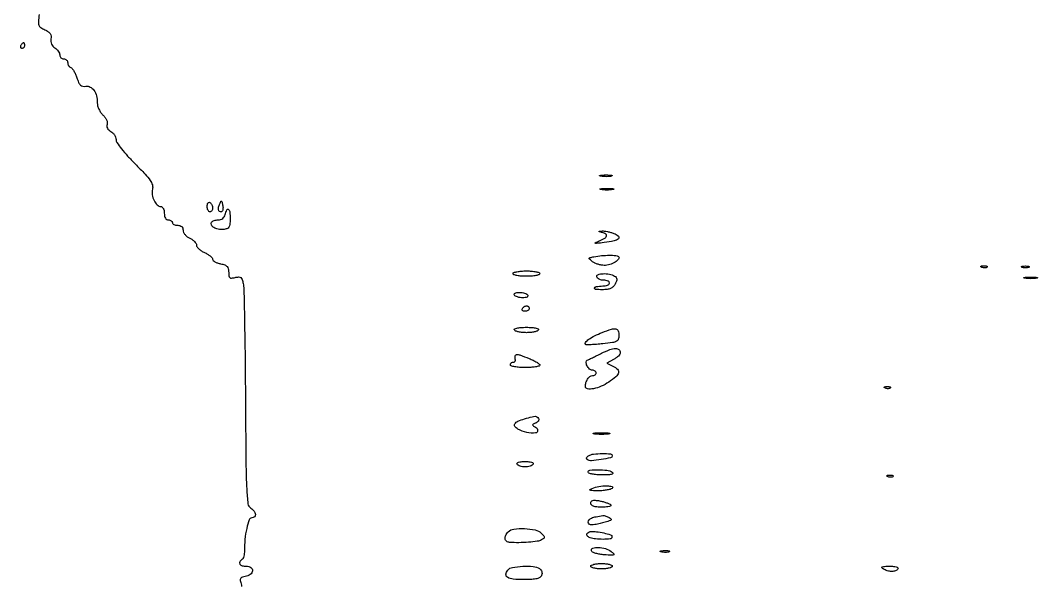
# Model space of a CAD drawing. Extents: x 0 to 1897, y 0 to 3427.
# Drawn here: x 125.3 to 504.6, y 1969.5 to 2179.4 of the extents above; entities that cross this region are included whole.
import ezdxf

# ---------------------------------------------------------------- set-up
doc = ezdxf.new("R2010")
doc.units = 0
doc.header["$MEASUREMENT"] = 0

msp = doc.modelspace()

# ---------------------------------------------------------------- linework, layer by layer
msp.add_lwpolyline([(132.35017, 2181.538112, 0.014998), (132.063594, 2178.850366, 0.107696), (132.242439, 2177.565801, 0.156503), (132.917092, 2176.702574, 0.042374), (134.448311, 2175.841597, -0.039413), (135.713304, 2175.140126, -0.098289), (136.460811, 2174.399101, -0.120066), (136.783683, 2173.527641, -0.076325), (136.743973, 2172.441012, 0.070165), (136.696132, 2171.461099, 0.078656), (136.928065, 2170.54631, 0.079281), (137.428987, 2169.753553, 0.072826), (138.164962, 2169.129053, -0.052781), (138.866909, 2168.580083, -0.048478), (139.460958, 2167.881554, -0.051759), (139.866956, 2167.146152, -0.10059), (140, 2166.491526, 0.099619), (140.114545, 2165.922315, 0.098079), (140.440625, 2165.438136, 0.097807), (140.92753, 2165.113835, 0.098461), (141.5, 2165, -0.09335), (142.07259, 2164.892158, -0.096425), (142.559375, 2164.583854, -0.099164), (142.885184, 2164.123872, -0.105033), (143, 2163.583333, 0.07402), (143.084815, 2163.013554, 0.067025), (143.332847, 2162.471864, 0.070385), (143.699964, 2162.039335, 0.101529), (144.133095, 2161.788968, -0.149173), (144.642301, 2161.427043, -0.030963), (145.264673, 2160.507126, -0.029981), (145.879152, 2159.306277, -0.024386), (146.39412, 2157.955635, 0.026603), (147.061819, 2156.227461, 0.097), (147.737284, 2155.271807, 0.141606), (148.571283, 2154.836793, 0.084557), (149.697922, 2154.802168, -0.153703), (151.385564, 2154.51763, -0.123611), (152.778545, 2153.300755, -0.094218), (153.693532, 2151.245877, -0.057823), (154, 2148.604697, 0.06923), (154.154737, 2147.492497, 0.041147), (154.625238, 2146.237656, 0.040372), (155.313757, 2145.039788, 0.054654), (156.128471, 2144.094938, -0.045833), (156.925834, 2143.202458, -0.056611), (157.483981, 2142.237654, -0.065815), (157.747665, 2141.320414, -0.129439), (157.66571, 2140.571237, 0.111828), (157.563931, 2139.867731, 0.102296), (157.768601, 2139.16376, 0.087986), (158.273516, 2138.516317, 0.060458), (159.037238, 2137.980071, -0.070281), (159.787908, 2137.430756, -0.056267), (160.423439, 2136.654932, -0.057679), (160.854772, 2135.781431, -0.086073), (161, 2134.944045, 0.151201), (161.357267, 2133.789628, 0.0163), (163.030302, 2131.508725, 0.018358), (165.307634, 2128.816825, 0.012375), (168.090934, 2125.909606, -0.007301), (171.89569, 2122.015341, -0.039685), (173.749166, 2119.722576, -0.080549), (174.548745, 2118.023126, -0.131988), (174.574914, 2116.44246, 0.100616), (174.481645, 2114.387131, 0.075521), (175.165473, 2112.222317, 0.083969), (176.357372, 2110.567743, 0.197247), (177.740547, 2110, -0.189908), (178.221478, 2109.8105, -0.088589), (178.630036, 2109.265625, -0.068406), (178.907158, 2108.45675, -0.048406), (179, 2107.5, 0.04716), (179.09863, 2106.456621, 0.088208), (179.4, 2105.666667, 0.118484), (179.88002, 2105.177821, 0.140575), (180.5, 2105, -0.064853), (181.073457, 2104.925306, -0.082425), (181.559375, 2104.70625, -0.098894), (181.884432, 2104.381354, -0.148195), (182, 2104, 0.191087), (182.151477, 2103.618118, 0.088204), (182.5875, 2103.29375, 0.068025), (183.234582, 2103.073693, 0.048028), (184, 2103, -0.071757), (184.845883, 2102.877975, -0.114769), (185.478185, 2102.520064, -0.121342), (185.865079, 2101.936788, -0.086256), (186, 2101.160515, 0.114691), (186.183105, 2100.372764, 0.060448), (186.734375, 2099.526775, 0.055346), (187.543894, 2098.754356, 0.05602), (188.5, 2098.181954, -0.044116), (189.456456, 2097.63977, -0.049197), (190.265625, 2096.95518, -0.055377), (190.821798, 2096.238044, -0.138121), (191, 2095.605256, 0.157118), (191.207725, 2094.960531, 0.050709), (191.88125, 2094.199857, 0.044786), (192.851914, 2093.45389, 0.03727), (194, 2092.839706, -0.029388), (195.148531, 2092.248354, -0.038105), (196.11875, 2091.569658, -0.042039), (196.804163, 2090.904223, -0.180977), (197, 2090.380889, 0.208032), (197.207159, 2089.904534, 0.056826), (197.88125, 2089.405949, 0.047356), (198.851369, 2088.962595, 0.034171), (200, 2088.65, -0.036606), (201.519501, 2088.228526, -0.116799), (202.396234, 2087.658749, -0.135094), (202.852818, 2086.809694, -0.056267), (203, 2085.505948, 0.031613), (203.087073, 2084.130159, 0.193545), (203.426808, 2083.521042, 0.200022), (204.085925, 2083.328062, 0.033987), (205.402129, 2083.564792, -0.045474), (206.705791, 2083.76852, -0.177848), (207.474641, 2083.540859, -0.151621), (207.985664, 2082.839906, -0.030527), (208.399181, 2081.333844, -0.04602), (208.644799, 2079.206594, -0.000807), (208.89252, 2067.61321, -0.002027), (209.104657, 2054.098619, -0.001349), (209.243212, 2038.604744, 0.000904), (209.437634, 2014.4622, 0.009741), (209.724375, 2004.693053, 0.017829), (210.182101, 1999.287725, 0.226881), (211.246161, 1997.614197, -0.084661), (212.441913, 1996.550182, -0.143189), (212.948221, 1995.319381, -0.231961), (212.610536, 1994.394404, -0.193589), (211.630052, 1994, 0.320857), (210.627828, 1993.283048, 0.026795), (209.709692, 1990.032652, 0.030642), (209.054794, 1985.98622, 0.028341), (208.875937, 1981.782558, -0.032805), (208.820146, 1980.698955, -0.038469), (208.621911, 1979.68959, -0.042093), (208.323413, 1978.884284, -0.145545), (207.957189, 1978.473541, 0.114422), (207.113624, 1977.636648, 0.293045), (207.12071, 1976.813947, 0.188638), (207.98745, 1976.196269, 0.061645), (209.573324, 1976, -0.143282), (211.291459, 1975.497326, -0.284363), (211.882638, 1974.265464, -0.22097), (211.062491, 1972.902218, -0.113712), (209.163329, 1972.17043, 0.043419), (208.155178, 1971.936374, 0.124476), (207.551559, 1971.555759, 0.175739), (207.318812, 1971.024051, 0.108192), (207.422653, 1970.340967, -0.104305), (207.71992, 1968.481795, -0.066386)], format="xyb")
for points in [[(125.5, 2170, 0.082592), (125.343488, 2169.6179, 0.161196), (125.3746, 2169.29375, 0.182303), (125.586039, 2169.078288, 0.108972), (125.940983, 2169, 0.093332), (126.345238, 2169.076123, 0.09642), (126.688914, 2169.29375, 0.099167), (126.918938, 2169.618444, 0.105053), (127, 2170, 0.042167), (126.967655, 2170.382849, 0.061769), (126.870461, 2170.70625, 0.081139), (126.727648, 2170.92554, 0.210953), (126.559017, 2171, 0.151918), (126.34829, 2170.934461, 0.038439), (126.066025, 2170.70625, 0.035638), (125.768994, 2170.382774, 0.029505)], [(345.761659, 2121.31292, -0.041951), (344.934218, 2121.169017, -0.020826), (343.869594, 2121.119272, -0.020511), (342.754739, 2121.159391, -0.028254), (341.761659, 2121.292739, -0.082665), (341.319562, 2121.45659, -0.67161), (341.339362, 2121.605813, -0.053901), (342.071102, 2121.715166, -0.008901), (343.5, 2121.747817, -0.009782), (344.938425, 2121.726931, -0.038992), (345.814362, 2121.62839, -0.417468), (345.916221, 2121.476221, -0.285845)], [(346.25, 2116.294267, -0.029693), (345.225293, 2116.159351, -0.017887), (344, 2116.115502, -0.017887), (342.774707, 2116.159351, -0.029693), (341.75, 2116.294267, -0.142433), (341.439977, 2116.453014, -0.611425), (341.482812, 2116.600334, -0.039503), (342.38851, 2116.701569, -0.008087), (344, 2116.727636, -0.008087), (345.61149, 2116.701569, -0.039503), (346.517188, 2116.600334, -0.611425), (346.560023, 2116.453014, -0.142433)], [(197, 2109.440983, -0.067639), (196.925146, 2108.890182, -0.08433), (196.70625, 2108.423289, -0.09965), (196.38134, 2108.111069, -0.142666), (196, 2108, -0.195654), (195.618015, 2108.155423, -0.086673), (195.29375, 2108.604836, -0.066561), (195.073608, 2109.270941, -0.0466), (195, 2110.059017, -0.047867), (195.071541, 2110.804599, -0.104212), (195.29375, 2111.33165, -0.181468), (195.621877, 2111.558599, -0.202618), (196, 2111.5, -0.08825), (196.382836, 2111.157656, -0.053305), (196.70625, 2110.640225, -0.051278), (196.925833, 2110.038022, -0.061875)], [(203.532188, 2105.335056, -0.021591), (203.426158, 2103.296198, -0.12151), (203.068246, 2102.27455, -0.173228), (202.344157, 2101.725302, -0.055568), (201, 2101.459999, -0.067485), (199.071851, 2101.558261, -0.088721), (197.427606, 2102.182165, -0.136348), (196.537932, 2103.117976, -0.266739), (196.570027, 2104.113307, -0.125388), (196.922949, 2104.453985, -0.046923), (197.554722, 2104.739534, -0.04278), (198.333652, 2104.934462, -0.039948), (199.152637, 2105, 0.084142), (200.00182, 2105.143922, 0.082154), (200.763984, 2105.560013, 0.081632), (201.355345, 2106.202175, 0.081569), (201.710251, 2107, -0.044935), (202.337274, 2108.741559, -0.506647), (202.950649, 2108.864299, -0.189665), (203.441341, 2107.862629, -0.022358)], [(200.588397, 2108.255064, -0.220948), (199.898745, 2108.002939, -0.276564), (199.356048, 2108.393712, -0.130073), (199.197724, 2109.452724, -0.074943), (199.53122, 2110.706872, -0.006675), (200.048268, 2111.855863, -0.299388), (200.260685, 2111.986918, -0.331063), (200.447586, 2111.839331, -0.007526), (200.743156, 2110.671731, -0.03472), (200.865716, 2109.928682, -0.039523), (200.876572, 2109.207674, -0.043304), (200.785351, 2108.606158, -0.13795)], [(346.59774, 2099.962839, -0.087541), (348.264909, 2098.968112, -0.444502), (348.285631, 2098.011489, -0.139101), (346.650723, 2097.161416, -0.021397), (343, 2096.571267, -0.001912), (340.144214, 2096.245286, -0.115857), (339.635538, 2096.307063, -0.669224), (339.628089, 2096.494517, -0.006951), (341.25, 2097.213123, 0.029206), (343.19628, 2098.181196, 0.186768), (343.87766, 2099.021123, 0.349635), (343.605637, 2099.74288, 0.070632), (342.25, 2100.310674, -0.002773), (341.156691, 2100.602872, -0.306881), (341.063128, 2100.71204, -0.423212), (341.139332, 2100.804815, -0.003425), (342.1849, 2100.883999, -0.049999), (343.019408, 2100.857973, -0.018677), (344.176193, 2100.661259, -0.018286), (345.429722, 2100.351365, -0.021102)], [(348.31779, 2091.348877, -0.385355), (348.362883, 2090.443448, -0.083072), (347.074227, 2089.315123, -0.061315), (345.042686, 2088.381154, -0.077264), (343, 2088.063607, -0.046296), (341.908878, 2088.164853, -0.031274), (340.696395, 2088.471325, -0.031533), (339.551299, 2088.919622, -0.05313), (338.668579, 2089.451583, -0.011952), (337.549907, 2090.342273, -0.293222), (337.436527, 2090.70365, -0.274808), (337.716766, 2090.974296, -0.010852), (339.168579, 2091.283597, -0.022399), (342.039784, 2091.698216, -0.022876), (344.916368, 2091.850472, -0.018819), (347.37997, 2091.775314, -0.181264)], [(319, 2085, -0.322437), (318.719449, 2084.610183, -0.031449), (317.53125, 2084.29375, -0.03053), (315.916554, 2084.072205, -0.01883), (314, 2084, -0.01883), (312.083446, 2084.072205, -0.03053), (310.46875, 2084.29375, -0.031449), (309.280551, 2084.610183, -0.322437), (309, 2085, -0.322437), (309.280551, 2085.389817, -0.031449), (310.46875, 2085.70625, -0.03053), (312.083446, 2085.927795, -0.01883), (314, 2086, -0.01883), (315.916554, 2085.927795, -0.03053), (317.53125, 2085.70625, -0.031449), (318.719449, 2085.389817, -0.322437)], [(485.729167, 2087.395833, -0.126455), (485.402231, 2087.202593, -0.060344), (484.916927, 2087.123424, -0.05415), (484.359369, 2087.160852, -0.051402), (483.8125, 2087.316886, -0.054073), (483.395823, 2087.538436, -0.470617), (483.37858, 2087.720685, -0.168741), (483.670344, 2087.862007, -0.018894), (484.416667, 2087.921053, -0.028489), (485.112848, 2087.910055, -0.077125), (485.592839, 2087.799335, -0.208169), (485.77538, 2087.614691, -0.296942)], [(501.25, 2087.337719, -0.057986), (500.679992, 2087.181385, -0.037979), (500, 2087.12966, -0.037979), (499.320008, 2087.181385, -0.057986), (498.75, 2087.337719, -0.174857), (498.540618, 2087.525001, -0.447206), (498.601562, 2087.693942, -0.078554), (499.10856, 2087.810911, -0.017491), (500, 2087.842105, -0.017491), (500.89144, 2087.810911, -0.078554), (501.398438, 2087.693942, -0.447206), (501.459382, 2087.525001, -0.174857)], [(346.853245, 2084.111861, -0.079837), (347.454372, 2083.580206, -0.155092), (347.689466, 2082.990892, -0.11085), (347.575616, 2082.232203, -0.030422), (347.068061, 2081.127174, -0.073998), (346.326625, 2080.129523, -0.091368), (345.373152, 2079.474812, -0.073299), (344.082786, 2079.113312, -0.031714), (342.29815, 2079, -0.021286), (339.807075, 2079.106099, -0.428559), (339.379864, 2079.638845, -0.341443), (339.942009, 2080.193698, -0.020183), (342.486528, 2080.398841, 0.066691), (344.269455, 2080.7109, 0.285295), (344.941339, 2081.494941, 0.367644), (344.476673, 2082.249574, 0.076203), (342.813213, 2082.521695, -0.052857), (341.956281, 2082.621247, -0.057904), (341.166729, 2082.897831, -0.065602), (340.557982, 2083.299838, -0.134398), (340.242768, 2083.771695, -0.411084), (340.654583, 2084.606457, -0.070375), (342.575695, 2084.979774, -0.056239), (344.990248, 2084.832433, -0.09819)], [(504.25, 2083.294267, -0.029693), (503.225293, 2083.159351, -0.017887), (502, 2083.115502, -0.017887), (500.774707, 2083.159351, -0.029693), (499.75, 2083.294267, -0.142433), (499.439977, 2083.453014, -0.611425), (499.482812, 2083.600334, -0.039503), (500.38851, 2083.701569, -0.008087), (502, 2083.727636, -0.008087), (503.61149, 2083.701569, -0.039503), (504.517188, 2083.600334, -0.611425), (504.560023, 2083.453014, -0.142433)], [(314.5, 2077, -0.248314), (314.525676, 2076.616153, -0.167127), (314.219427, 2076.288197, -0.085479), (313.553315, 2076.069023, -0.03685), (312.618034, 2076, -0.036773), (311.615763, 2076.073814, -0.040854), (310.670862, 2076.29375, -0.044834), (309.910071, 2076.615371, -0.132684), (309.5, 2077, -0.248314), (309.474324, 2077.383847, -0.167127), (309.780573, 2077.711803, -0.085479), (310.446685, 2077.930977, -0.03685), (311.381966, 2078, -0.036773), (312.384237, 2077.926186, -0.040854), (313.329138, 2077.70625, -0.044834), (314.089929, 2077.384629, -0.132684)], [(315, 2072, -0.153634), (314.879982, 2071.618621, -0.097988), (314.542039, 2071.29375, -0.080552), (314.037096, 2071.074545, -0.062283), (313.440983, 2071, -0.066118), (312.889346, 2071.073267, -0.138808), (312.521475, 2071.29375, -0.191142), (312.392057, 2071.620352, -0.139169), (312.5, 2072, -0.06081), (312.806203, 2072.382515, -0.051032), (313.2129, 2072.70625, -0.053229), (313.653442, 2072.926698, -0.089642), (314.059017, 2073, -0.105429), (314.418051, 2072.923444, -0.099231), (314.723586, 2072.70625, -0.096318), (314.928382, 2072.381732, -0.092995)], [(318.5, 2064, -0.169477), (318.022024, 2063.612324, -0.031768), (316.923186, 2063.29375, -0.030777), (315.531614, 2063.073268, -0.023905), (314, 2063, -0.023905), (312.468386, 2063.073268, -0.030777), (311.076814, 2063.29375, -0.031768), (309.977976, 2063.612324, -0.169477), (309.5, 2064, -0.422793), (309.603663, 2064.412116, -0.076575), (310.423006, 2064.731342, -0.039897), (311.900057, 2064.93786, -0.014792), (314, 2065, -0.014792), (316.099943, 2064.93786, -0.039897), (317.576994, 2064.731342, -0.076575), (318.396337, 2064.412116, -0.422793)], [(348.5, 2061.916667, -0.088552), (348.257922, 2060.560511, -0.188378), (347.561889, 2059.77595, -0.082311), (346.073548, 2059.301695, -0.009006), (342.5, 2058.848265, -0.007158), (340.16928, 2058.628807, -0.010829), (338.135208, 2058.510883, -0.00582), (336.434712, 2058.469018, -0.197729), (336.066667, 2058.614932, -0.396361), (336.029666, 2059.382041, -0.059405), (337.272572, 2060.529739, -0.040802), (339.421733, 2061.83373, -0.021726), (342.263538, 2063.104024, -0.015823), (345.684038, 2064.334296, -0.126103), (347.345311, 2064.438667, -0.269995), (348.206708, 2063.689915, -0.082141)], [(349, 2055.561991, -0.148071), (348.829785, 2054.999819, -0.046058), (348.268806, 2054.306195, -0.041484), (347.463433, 2053.605846, -0.035376), (346.510828, 2053.005795), (344.021656, 2051.673631), (346.260828, 2050.557282, -0.07937), (347.955929, 2049.344837, -0.267584), (348.303984, 2048.080215, -0.154638), (347.374716, 2046.601916, -0.026639), (344.705591, 2044.574956, -0.046704), (341.873839, 2043.017312, -0.05543), (338.958225, 2042.11922, -0.078957), (336.762304, 2042.052283, -0.377454), (336, 2042.918213, -0.070098), (336.207177, 2044.38871, -0.072237), (336.812146, 2045.728415, -0.083782), (337.667999, 2046.674136, -0.168587), (338.606989, 2047, 0.070083), (339.139376, 2047.074991, 0.085896), (339.590803, 2047.29375, 0.100138), (339.892621, 2047.618662, 0.138107), (340, 2048, 0.138107), (339.892621, 2048.381338, 0.100138), (339.590803, 2048.70625, 0.085896), (339.139376, 2048.925009, 0.070083), (338.606989, 2049, -0.193826), (337.527725, 2049.43471, -0.084109), (336.590854, 2050.7005, -0.101527), (336.224252, 2052.040847, -0.327469), (336.692771, 2052.77454, 0.018458), (337.211842, 2052.997975, 0.001414), (338.584751, 2053.654775, 0.00194), (340.217607, 2054.449435, 0.001477), (342, 2055.331987, -0.024517), (345.085376, 2056.686546, -0.083146), (347.233135, 2057.119137, -0.18615), (348.479999, 2056.684741, -0.220333)], [(314.979764, 2053.39142, -0.017874), (316.519935, 2052.710347, -0.026065), (317.819056, 2051.993506, -0.024168), (318.785399, 2051.325761, -0.233565), (319, 2050.89142, -0.342829), (318.728137, 2050.541522, -0.022261), (317.384375, 2050.261855, -0.024941), (315.608468, 2050.064261, -0.015235), (313.5, 2050, -0.017105), (311.39166, 2050.072146, -0.027868), (309.615625, 2050.29375, -0.026982), (308.292067, 2050.608967, -0.332234), (308, 2051, -0.099038), (308.076342, 2051.381638, -0.097945), (308.29375, 2051.70625, -0.097945), (308.618362, 2051.923658, -0.099038), (309, 2052, 0.075146), (309.373191, 2052.056406, 0.101574), (309.671464, 2052.220313, 0.119953), (309.848335, 2052.464378, 0.137085), (309.881579, 2052.75, -0.059349), (309.822674, 2054.297599, -0.355179), (310.341404, 2054.840018, -0.119612), (311.558514, 2054.701973, -0.007395)], [(449.729167, 2042.395833, -0.126455), (449.402231, 2042.202593, -0.060344), (448.916927, 2042.123424, -0.05415), (448.359369, 2042.160852, -0.051402), (447.8125, 2042.316886, -0.054073), (447.395823, 2042.538436, -0.470617), (447.37858, 2042.720685, -0.168741), (447.670344, 2042.862007, -0.018894), (448.416667, 2042.921053, -0.028489), (449.112848, 2042.910055, -0.077125), (449.592839, 2042.799335, -0.208169), (449.77538, 2042.614691, -0.296942)], [(318.504365, 2030.992937, -0.1599), (318.60894, 2030.558957, -0.122238), (318.452538, 2030.093132, -0.095247), (318.047353, 2029.664358, -0.064426), (317.453924, 2029.343945, 0.015791), (316.47312, 2028.931593, 0.285929), (316.293562, 2028.660045, 0.263901), (316.45192, 2028.362294, 0.013939), (317.411574, 2027.789548, -0.259923), (318.180665, 2026.540737, -0.396424), (317.406301, 2025.642431, -0.083582), (314.140796, 2025.845991, -0.065685), (310.81729, 2027.097783, -0.108036), (309.679213, 2028.069353, -0.317013), (309.645123, 2029.044581, -0.148467), (310.786122, 2029.999748, -0.030179), (313.29923, 2030.893977, -0.004838), (316.150525, 2031.688746, -0.060864), (317.2552, 2031.84508, -0.167202), (317.922663, 2031.629558, -0.093661)], [(344.75, 2025.283746, -0.023547), (343.497782, 2025.153981, -0.014044), (342, 2025.111902, -0.014044), (340.502218, 2025.153981, -0.023547), (339.25, 2025.283746, -0.124239), (338.887591, 2025.435926, -0.664672), (338.923438, 2025.577962, -0.03126), (340.02938, 2025.675363, -0.006336), (342, 2025.700336, -0.006336), (343.97062, 2025.675363, -0.03126), (345.076562, 2025.577962, -0.664672), (345.112409, 2025.435926, -0.124239)], [(346, 2017.131669, -0.3529), (345.39773, 2016.384626, -0.015113), (341.839004, 2015.723995, -0.019208), (338.258802, 2015.310763, -0.158835), (336.688263, 2015.692664, -0.16749), (336.457707, 2015.974689, -0.167568), (336.449924, 2016.338816, -0.114618), (336.68965, 2016.739721, -0.059785), (337.143237, 2017.109687, -0.112552), (339.007916, 2017.770596, -0.028502), (342.237514, 2017.962889, -0.022775), (345.362567, 2017.82824, -0.388494)], [(316.5, 2014, -0.128561), (316.096789, 2013.615613, -0.04604), (315.363811, 2013.29375, -0.041947), (314.457084, 2013.073871, -0.038534), (313.5, 2013, -0.038534), (312.542916, 2013.073871, -0.041947), (311.636189, 2013.29375, -0.04604), (310.903211, 2013.615613, -0.128561), (310.5, 2014, -0.340586), (310.541137, 2014.398153, -0.123006), (311.052786, 2014.723607, -0.057972), (312.066456, 2014.93536, -0.022534), (313.5, 2015, -0.022534), (314.933544, 2014.93536, -0.057972), (315.947214, 2014.723607, -0.123006), (316.458863, 2014.398153, -0.340586)], [(346, 2011, -0.271245), (346.210142, 2010.583545, -0.323524), (345.93711, 2010.251528, -0.05458), (344.691088, 2010.066096, -0.008942), (342.25, 2010.015313, -0.017926), (340.237542, 2010.081612, -0.029164), (338.542188, 2010.298248, -0.029154), (337.286691, 2010.610412, -0.328287), (337, 2011, -0.380665), (337.695871, 2011.781574, -0.02898), (340.757876, 2011.959195, -0.033701), (343.997573, 2011.740586, -0.110188)], [(450.729167, 2009.395833, -0.126455), (450.402231, 2009.202593, -0.060344), (449.916927, 2009.123424, -0.05415), (449.359369, 2009.160852, -0.051402), (448.8125, 2009.316886, -0.054073), (448.395823, 2009.538436, -0.470617), (448.37858, 2009.720685, -0.168741), (448.670344, 2009.862007, -0.018894), (449.416667, 2009.921053, -0.028489), (450.112848, 2009.910055, -0.077125), (450.592839, 2009.799335, -0.208169), (450.77538, 2009.614691, -0.296942)], [(346, 2005, -0.079489), (345.159039, 2004.629392, -0.022928), (343.765625, 2004.331527, -0.022441), (342.141389, 2004.135887, -0.022189), (340.5, 2004.085598, -0.006368), (338.425423, 2004.140541, -0.097712), (337.732249, 2004.305786, -0.587245), (337.710935, 2004.571658, -0.045771), (338.5, 2005, -0.064057), (340.983582, 2005.708569, -0.037512), (344.072222, 2005.940619, -0.080398), (345.918428, 2005.641825, -0.629375)], [(345.45, 1998.867763, -0.434086), (345.453882, 1998.530945, -0.126245), (344.945351, 1998.245105, -0.047751), (343.81711, 1998.056671, -0.017517), (342.2, 1998, -0.018888), (340.215528, 1998.074991, -0.065642), (338.961864, 1998.337798, -0.123906), (338.261386, 1998.801037, -0.187127), (338, 1999.475, -0.143678), (338.193587, 2000.134776, -0.1869), (338.697926, 2000.502847, -0.091487), (339.639608, 2000.576875, -0.020177), (341.25, 2000.342763, -0.018525), (342.563876, 2000.046527, -0.019735), (343.824375, 1999.658997, -0.019758), (344.877004, 1999.241922, -0.081035)], [(344.882128, 1994.094011, -0.036434), (345.523913, 1993.618748, -0.310829), (345.610456, 1993.290548, -0.221531), (345.328803, 1993.006362, -0.021524), (344.382128, 1992.702269, -0.007511), (340.439721, 1991.684057, -0.049627), (338.426128, 1991.403266, -0.149779), (337.412052, 1991.670825, -0.259469), (337, 1992.411397, -0.192818), (337.338263, 1993.255942, -0.098256), (338.288426, 1993.924271, -0.056221), (339.946725, 1994.445953, -0.018046), (342.5, 1994.848505, -0.075481), (342.980714, 1994.833892, -0.031428), (343.61225, 1994.676731, -0.030202), (344.279503, 1994.420136, -0.034281)], [(319.517579, 1988.339563, -0.018598), (320.436291, 1987.349842, -0.168401), (320.650472, 1986.80944, -0.240538), (320.44462, 1986.358733, -0.040033), (319.628045, 1985.81172, -0.092789), (318.031536, 1985.273499, -0.015092), (314.766497, 1984.913128, -0.01732), (311.112728, 1984.748196, -0.022227), (307.75, 1984.862483, -0.144115), (306.610294, 1985.297571, -0.197789), (306.062295, 1986.234315, -0.150934), (306.268036, 1987.502572, -0.081421), (307.2, 1988.8, -0.167865), (309.31467, 1989.828735, -0.039396), (313.305551, 1989.994009, -0.03992), (317.304534, 1989.523328, -0.14818)], [(342.875, 1988.375, -0.032749), (345.380371, 1987.700811, -0.355225), (345.898282, 1986.874377, -0.342459), (345.195443, 1986.167761, -0.03206), (342.581787, 1986, -0.025597), (339.785461, 1986.143251, -0.0586), (337.728773, 1986.601943, -0.116468), (336.653636, 1987.288636, -0.343667), (336.564761, 1988.104785, -0.156346), (337.26973, 1988.707109, -0.088748), (338.375523, 1988.954187, -0.048138), (340.094708, 1988.862285, -0.011948)], [(345.55887, 1981.489679, -0.025912), (346.591136, 1980.596959, -0.517458), (346.538556, 1980.246884, -0.127783), (345.857277, 1980.099898, -0.004276), (343.077721, 1980.239679, -0.025596), (341.347634, 1980.430724, -0.035441), (339.828959, 1980.789539, -0.03852), (338.681123, 1981.247825, -0.201727), (338.244387, 1981.75, -0.415463), (338.728653, 1982.703755, -0.087476), (340.78348, 1982.99109, -0.062083), (343.465401, 1982.559433, -0.094689)], [(367.269032, 1981.344063, -0.06278), (366.671085, 1981.185595, -0.030339), (365.880008, 1981.127736, -0.029507), (365.036634, 1981.167106, -0.037336), (364.269032, 1981.307009, -0.087174), (363.883358, 1981.48334, -0.597527), (363.900903, 1981.643467, -0.080377), (364.431793, 1981.764444, -0.012823), (365.5, 1981.805051, -0.014395), (366.580113, 1981.787295, -0.052471), (367.257153, 1981.684921, -0.333666), (367.386009, 1981.52287, -0.31318)], [(318.895717, 1975.085612, -0.095843), (319.382418, 1974.627109, -0.080028), (319.700982, 1973.991183, -0.07897), (319.806466, 1973.279157, -0.089203), (319.677102, 1972.600925, -0.15883), (319.053908, 1971.832536, -0.084173), (317.91571, 1971.342729, -0.047131), (316.069409, 1971.07456, -0.012512), (313.090402, 1971, -0.021825), (309.076202, 1971.175304, -0.111028), (306.95839, 1971.850048, -0.294845), (306.381633, 1972.991772, -0.147826), (307.036355, 1974.543805, -0.178754), (308.77737, 1975.550609, -0.031229), (312.609566, 1975.966458, -0.033386), (316.536412, 1975.883614, -0.119725)], [(346, 1976, -0.295869), (345.748945, 1975.612873, -0.04382), (344.825, 1975.29375, -0.037669), (343.532944, 1975.07239, -0.023598), (342, 1975, -0.023598), (340.467056, 1975.07239, -0.037669), (339.175, 1975.29375, -0.04382), (338.251055, 1975.612873, -0.295869), (338, 1976, -0.295869), (338.251055, 1976.387127, -0.04382), (339.175, 1976.70625, -0.037669), (340.467056, 1976.92761, -0.023598), (342, 1977, -0.023598), (343.532944, 1976.92761, -0.037669), (344.825, 1976.70625, -0.04382), (345.748945, 1976.387127, -0.295869)], [(452.5, 1975, -0.171919), (451.622451, 1974.295118, -0.084249), (450.190466, 1974.052105, -0.072562), (448.532335, 1974.294014, -0.071118), (447, 1975, -0.115435), (446.573671, 1975.442127, -0.454106), (446.676633, 1975.757927, -0.089658), (447.471563, 1975.93925, -0.010352), (449.309017, 1975.984687, -0.021008), (450.829331, 1975.926903, -0.054884), (451.901713, 1975.721045, -0.11662), (452.449123, 1975.399201, -0.353927)]]:
    msp.add_lwpolyline(points, format="xyb", close=True)

doc.saveas('drawing.dxf')
